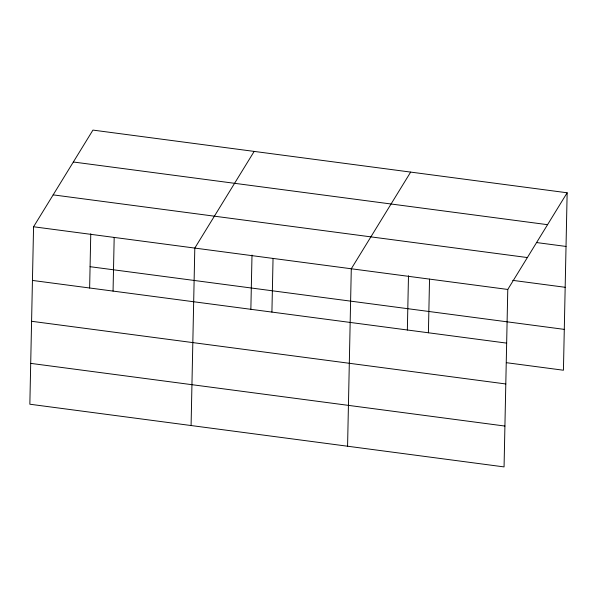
<?xml version="1.0" encoding="UTF-8"?>
<svg xmlns="http://www.w3.org/2000/svg" width="597" height="597" viewBox="0 0 597 597"><rect width="100%" height="100%" fill="white"/><g stroke="black" fill="none" stroke-linecap="round" stroke-linejoin="round"><path stroke-width="0.9" d="M33.566 226.77L29.85 404.221L504.062 466.906L507.778 289.455L567.15 192.779L92.938 130.094L33.566 226.77L507.778 289.455M89.632 288.045L90.766 233.755M113.057 291.09L114.184 237.427M191.085 425.534L194.801 248.083L254.173 151.407M250.859 309.358L252.001 255.068M271.919 312.089L273.045 258.426M347.573 446.22L351.29 268.769L410.661 172.093M407.348 330.051L408.49 275.754M428.407 332.775L429.534 279.112M567.15 192.779L563.434 370.23L506.36 362.685M73.349 161.996L547.561 224.681M536.569 242.554L566.023 246.442M53.163 194.868L527.367 257.553M512.704 280.359L565.172 287.291M90.08 266.695L564.292 329.38M32.439 280.433L506.652 343.118M31.589 321.283L505.801 383.968M30.708 363.372L504.92 426.057"/></g></svg>
